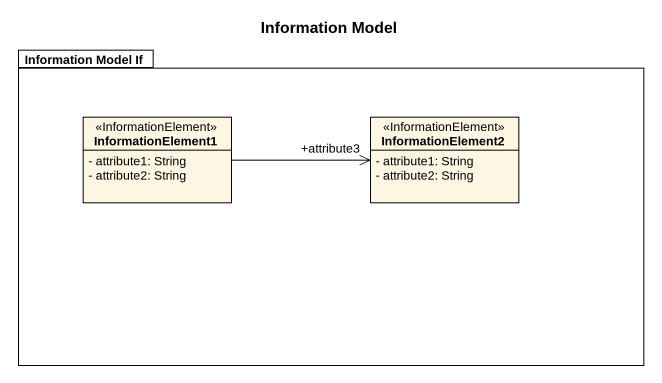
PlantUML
@startuml
title Information Model
hide circle
hide empty members
skinparam classAttributeIconSize 0
package "Information Model If" as Information_Model_If {
  class InformationElement1 <<InformationElement>> {
    - attribute1: String
    - attribute2: String
  }
  class InformationElement2 <<InformationElement>> {
    - attribute1: String
    - attribute2: String
  }
}
InformationElement1 -right-> "+attribute3" InformationElement2
@enduml
